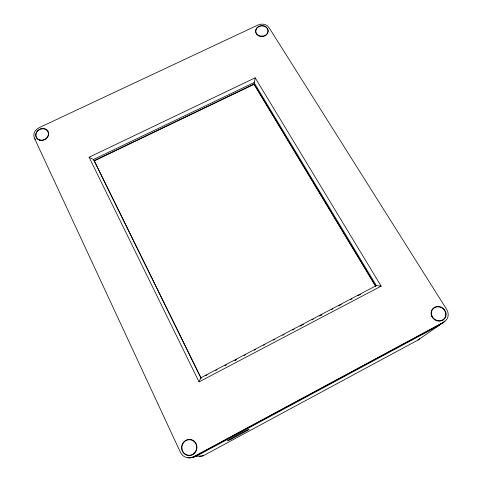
<?xml version="1.0" encoding="UTF-8"?>
<svg xmlns="http://www.w3.org/2000/svg" width="482" height="482" viewBox="0 0 482 482"><rect width="100%" height="100%" fill="white"/><g stroke="black" fill="none" stroke-linecap="round" stroke-linejoin="round"><path stroke-width="0.72" d="M255.171 77.813L381.154 286.133L199.054 381.895L89.092 157.216L255.171 77.813L254.068 84.043L375.839 286.308M199.054 381.895L200.777 377.816L376.34 285.591L381.154 286.133M438.662 325.669L440.542 324.29L438.662 325.669L195.626 456.514L191.999 457.605M418.033 340.009L443.789 322.103A9.911 9.068 35.9 0 0 446.694 309.432L269.083 27.691A8.158 6.995 -3 0 0 258.081 24.968L39.012 127.742A8.574 7.447 -25.3 0 0 34.397 138.111L180.388 452.237A10.405 9.851 -79.7 0 0 193.625 456.755L203.639 455.562L418.033 340.009A8.489 7.863 38.7 0 0 419.702 338.786M193.625 456.755L443.789 322.103M205.706 375.695L207.037 374.996M215.677 370.453L217.002 369.754M224.98 365.567L226.311 364.868M234.945 360.331L236.276 359.632M244.254 355.439L245.579 354.74M254.219 350.203L255.55 349.504M263.527 345.317L264.853 344.618M273.493 340.075L274.824 339.382M282.795 335.189L284.127 334.49M292.767 329.953L294.092 329.254M300.075 326.109L303.401 324.368M312.041 319.825L313.366 319.126M319.349 315.987L322.006 314.589M331.309 309.703L332.64 309.004M338.623 305.859L341.28 304.461M350.583 299.575L351.914 298.876M357.897 295.737L360.554 294.339M235.102 360.337L236.433 359.638M320.422 315.511L321.753 314.812M89.092 157.216L93.514 159.464L94.201 160.633L254.068 84.043M94.327 160.855L254.074 84.32L375.743 286.441M195.626 456.514L191.372 457.575M201.054 378.135L93.514 159.464L254.038 82.603L376.34 285.591M34.397 138.111L35.487 139.599M94.201 160.633L201.108 378.195M444.85 320.946A9.821 8.989 36 0 1 442.157 323.241L194.264 456.677A10.309 9.754 -79.8 0 1 188.004 457.659M262.72 36.06A3.651 3.139 -3 0 1 260.822 36.029M203.639 455.562A8.875 8.417 -82.1 0 1 199.349 456.538M258.527 35.795A6.386 5.483 -3 0 0 268.281 31.173A6.386 5.483 -3 0 0 258.882 26.299A6.386 5.483 -3 0 0 258.527 35.795M39.645 140.232A6.718 5.832 -25.3 0 0 48.676 133.062A6.718 5.832 -25.3 0 0 38.18 130.128A6.718 5.832 -25.3 0 0 39.645 140.232M193.933 453.899A8.152 7.712 -79.7 0 0 192.27 439.946A8.152 7.712 -79.7 0 0 181.6 448.67A8.152 7.712 -79.7 0 0 193.933 453.899M431.739 316.3A7.766 7.103 35.9 0 0 444.753 318.53A7.766 7.103 35.9 0 0 439.283 306.582A7.766 7.103 35.9 0 0 431.739 316.3M230.914 439.325A12.189 0.398 -28.3 0 0 248.766 429.516A12.189 0.398 -28.3 0 0 235.337 436.186A12.189 0.398 -28.3 0 0 230.914 439.325M39.976 140.051A6.435 5.591 -25.3 0 0 48.369 132.899A6.435 5.591 -25.3 0 0 38.156 130.465A6.435 5.591 -25.3 0 0 39.976 140.051M258.876 35.698A6.121 5.254 -3 0 0 268.016 30.969A6.121 5.254 -3 0 0 258.798 26.6A6.121 5.254 -3 0 0 258.876 35.698M431.794 315.626A7.441 6.802 35.9 0 0 444.121 318.771A7.441 6.802 35.9 0 0 439.861 307.01A7.441 6.802 35.9 0 0 431.794 315.626M194.354 453.062A7.808 7.393 -79.7 0 0 191.378 439.988A7.808 7.393 -79.7 0 0 182.063 449.459A7.808 7.393 -79.7 0 0 194.354 453.062"/></g></svg>
